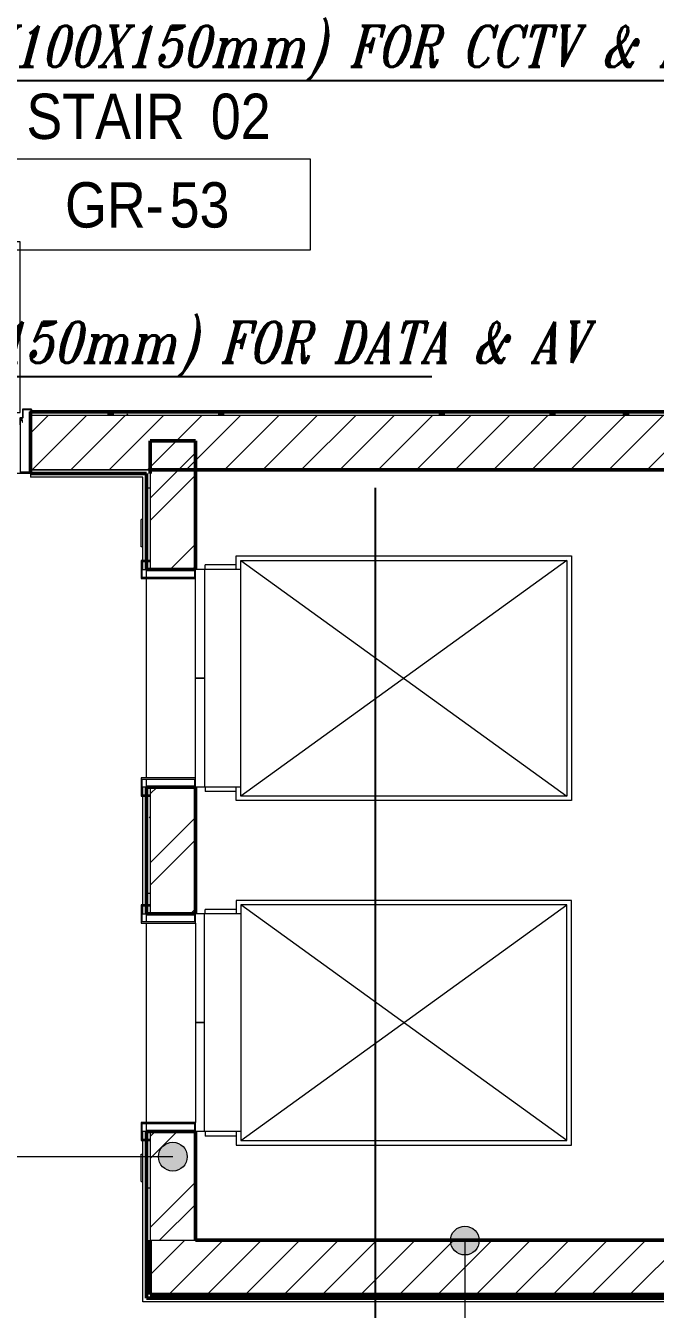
# Model space of a CAD drawing. Header units: millimetres. Extents: x -9358 to 257996, y -67499 to 9117.
# Drawn here: x 13163 to 16638, y -41919 to -34838 of the extents above; entities that cross this region are included whole.
import ezdxf
from ezdxf import colors
from ezdxf.entities.mleader import LeaderData, LeaderLine
from ezdxf.math import Vec2, Vec3

# ---------------------------------------------------------------- set-up
doc = ezdxf.new("R2010")
doc.units = ezdxf.units.MM
doc.header["$LTSCALE"] = 1000
doc.linetypes.add('Overhead', pattern=[3.96875, 2.38125, -1.5875])
for name, color, linetype, lineweight in [('A-DOOR', 8, 'Continuous', 9), ('A-DOOR-1', 8, 'Continuous', 18), ('A-DOR', 8, 'Continuous', 9), ('A-FLR-PAT', 8, 'Continuous', 18), ('A-GEN-MOD', 8, 'Continuous', 9), ('A-GEN-MOD-1', 8, 'Overhead', 9), ('A-ROM-NAM', 8, 'Continuous', 9), ('A-TYP-WAL', 8, 'Continuous', 0), ('A-WAL-CLD', 8, 'Continuous', 9), ('A-WAL-CMU', 8, 'Continuous', 50), ('A-WAL-LOW-30', 8, 'Continuous', 18), ('A-WAL-PAT-1', 8, 'Continuous', 9)]:
    doc.layers.add(name, color=color, linetype=linetype, lineweight=lineweight)
doc.layers.add('CCTVNET', color=6, linetype='Continuous')
doc.layers.add('DATANET', color=4, linetype='Continuous')
doc.styles.add('Arial_5', font='arial.ttf', dxfattribs={"width": 0.85, "height": 200})
doc.styles.add('ELEC', font='romant.shx', dxfattribs={"width": 0.8, "oblique": 15, "height": 0.18})
pattern_1 = [(45, (0, 0), (-106.066, 106.066), [])]
pattern_2 = [(0, (0, 0), (812.8, 203.2), [33.528, -576.072, 33.528, -576.072, -3251.2]), (0, (0, 0), (812.8, 203.2), [-1219.2, 33.528, -1185.672, 33.528, -576.072, -1422.4]), (0, (0, 0), (812.8, 203.2), [-3048, 33.528, -372.872, 33.528, -982.472]), (120, (304.8, 101.6), (-582.3764, 602.30545), [33.528, -576.072, 33.528, -576.072, -3251.2]), (120, (304.8, 101.6), (-582.3764, 602.30545), [-1219.2, 33.528, -1185.672, 33.528, -576.072, -1422.4]), (120, (304.8, 101.6), (-582.3764, 602.30545), [-3048, 33.528, -372.872, 33.528, -982.472]), (240, (406.4, 508), (-230.4236, -805.50545), [33.528, -576.072, 33.528, -576.072, -3251.2]), (240, (406.4, 508), (-230.4236, -805.50545), [-1219.2, 33.528, -1185.672, 33.528, -576.072, -1422.4]), (240, (406.4, 508), (-230.4236, -805.50545), [-3048, 33.528, -372.872, 33.528, -982.472])]

# ---------------------------------------------------------------- blocks, each defined once
blk = doc.blocks.new('GM_Lift Assembly_2D_Dar1 - _1300WX1800D_-1272041-01-Ground Floor Furniture Plan')
at = {"layer": 'A-GEN-MOD'}
for p, q in [((-925, 350), (-925, 2200)), ((-925, 2200), (425, 2200)), ((425, 2200), (425, 350)), ((-900, 375), (-900, 2175)), ((-900, 2175), (400, 2175)), ((400, 2175), (400, 375)), ((400, 375), (-900, 375)), ((-850, 375), (-850, 178)), ((350, 375), (350, 178)), ((-850, 350), (-925, 350)), ((-875, 350), (-875, 178)), ((425, 350), (350, 350)), ((375, 350), (375, 178)), ((-850, 178), (-875, 178)), ((-850, 175), (-850, 125)), ((-850, 175), (-251, 175)), ((-251, 175), (-251, 125)), ((-249, 175), (-249, 125)), ((-249, 175), (350, 175)), ((350, 178), (375, 178)), ((350, 175), (350, 125)), ((-800, 125), (-850, 125)), ((-850, 125), (-850, 119)), ((-850, 119), (-806, 119)), ((-806, 119), (-806, -169)), ((-251, 125), (-800, 125)), ((-800, -175), (-800, 125)), ((300, 125), (-249, 125)), ((350, 125), (300, 125)), ((300, 125), (300, -175)), ((306, -169), (306, 119)), ((306, 119), (350, 119)), ((350, 119), (350, 125)), ((-894, -125), (-900, -125)), ((-900, -125), (-900, -175)), ((-894, -169), (-894, -125)), ((400, -125), (394, -125)), ((394, -125), (394, -169)), ((400, -175), (400, -125)), ((-1125, -165), (-1125, -175)), ((-975, -175), (-1125, -175)), ((-975, -165), (-975, -175)), ((-900, -175), (-800, -175)), ((-806, -169), (-894, -169)), ((300, -175), (400, -175)), ((394, -169), (306, -169))]:
    blk.add_line(p, q, dxfattribs=at)
at = {"layer": 'A-GEN-MOD-1'}
for p, q in [((-900, 2175), (400, 375)), ((-900, 375), (400, 2175))]:
    blk.add_line(p, q, dxfattribs=at)
blk = doc.blocks.new('GM_Lift Assembly_2D_Dar1 - _1300WX1800D_-1272042-01-Ground Floor Furniture Plan')
at = {"layer": 'A-GEN-MOD'}
for p, q in [((-1125, 175), (-975, 175)), ((-1125, 175), (-1125, 165)), ((-975, 175), (-975, 165)), ((-800, 175), (-900, 175)), ((-900, 175), (-900, 125)), ((-894, 125), (-894, 169)), ((-894, 169), (-806, 169)), ((-806, 169), (-806, -119)), ((-800, -125), (-800, 175)), ((400, 175), (300, 175)), ((300, 175), (300, -125)), ((306, -119), (306, 169)), ((306, 169), (394, 169)), ((394, 169), (394, 125)), ((400, 125), (400, 175)), ((-900, 125), (-894, 125)), ((394, 125), (400, 125)), ((-806, -119), (-850, -119)), ((-850, -119), (-850, -125)), ((-850, -175), (-850, -125)), ((-850, -125), (-800, -125)), ((-251, -125), (-800, -125)), ((-251, -175), (-251, -125)), ((-249, -175), (-249, -125)), ((300, -125), (-249, -125)), ((300, -125), (350, -125)), ((350, -119), (306, -119)), ((350, -125), (350, -119)), ((350, -175), (350, -125)), ((-850, -178), (-875, -178)), ((-875, -350), (-875, -178)), ((-850, -175), (-251, -175)), ((-850, -375), (-850, -178)), ((-249, -175), (350, -175)), ((350, -178), (375, -178)), ((350, -375), (350, -178)), ((375, -350), (375, -178)), ((-850, -350), (-925, -350)), ((-925, -350), (-925, -2200)), ((425, -350), (350, -350)), ((425, -2200), (425, -350)), ((400, -375), (-900, -375)), ((-900, -375), (-900, -2175)), ((400, -2175), (400, -375)), ((-900, -2175), (400, -2175)), ((-925, -2200), (425, -2200))]:
    blk.add_line(p, q, dxfattribs=at)
at = {"layer": 'A-GEN-MOD-1'}
for p, q in [((-900, -2175), (400, -375)), ((-900, -375), (400, -2175))]:
    blk.add_line(p, q, dxfattribs=at)
blk = doc.blocks.new('NBS_AssaAbloyLtd_DrsetSym_AASDMetalFireExitDoor_Double-VisionPanelType1A - 2000 X 2200 FIRE RATED DOOR-2087192-01-Ground Floor Furniture Plan')
at = {"layer": 'A-DOOR'}
for centre, start, end in [((-942, 157), 0, 90), ((942, 157), 90, 180)]:
    blk.add_arc(centre, 940.5, start, end, dxfattribs=at)
at = {"layer": 'A-DOOR-1'}
for p, q in [((-942, 157), (-942, 1097.5)), ((-942, 1097.5), (-899, 1097.5)), ((-899, 1097.5), (-899, 157)), ((942, 1097.5), (899, 1097.5)), ((899, 1097.5), (899, 157)), ((942, 157), (942, 1097.5)), ((-1005, 172.5), (-1005, 162.5)), ((-1005, 172.5), (-1005, 162.5)), ((-1003.5, 172.5), (-1003.5, 162.5)), ((-1002.5, 175), (-957.5, 175)), ((-957.5, 175), (-1002.5, 175)), ((-957.5, 173.5), (-1002.5, 173.5)), ((-1002.5, 161.5), (-995, 161.5)), ((-995, 160), (-1002.5, 160)), ((-1000, 160), (-995, 160)), ((-995, 161.5), (-995, 160)), ((-995, 160), (-995, -160)), ((-956.5, 172.5), (-956.5, 127)), ((-955, 172.5), (-955, 127)), ((-955, 127), (-955, 172.5)), ((-899, 157), (-942, 157)), ((899, 157), (942, 157)), ((955, 172.5), (955, 127)), ((955, 172.5), (955, 127)), ((956.5, 172.5), (956.5, 127)), ((1002.5, 175), (957.5, 175)), ((1002.5, 175), (957.5, 175)), ((957.5, 173.5), (1002.5, 173.5)), ((995, 161.5), (995, 160)), ((1002.5, 161.5), (995, 161.5)), ((995, 160), (1002.5, 160)), ((995, -160), (995, 160)), ((995, 160), (1000, 160)), ((1003.5, 172.5), (1003.5, 162.5)), ((1005, 172.5), (1005, 162.5)), ((1005, 162.5), (1005, 172.5)), ((-955.2, 103), (-955.2, 112.5)), ((-953.7, 103), (-955.2, 103)), ((-942.5, 126), (-954, 126)), ((-942.5, 126), (-954, 126)), ((-942.5, 124.5), (-954, 124.5)), ((-953.7, 112.5), (-953.7, 103)), ((-952.7, 115), (-945.7, 115)), ((-945.7, 113.5), (-952.7, 113.5)), ((-944.7, -172.5), (-944.7, 112.5)), ((-943.2, 112.5), (-943.2, 88.1)), ((-943.2, 88.4), (-941.5, 98.1)), ((-941.7, 88.1), (-943.2, 88.4)), ((-943.2, 88.1), (-943.2, -172.5)), ((-943.2, -172.5), (-943.2, 88.1)), ((-943.2, 88.1), (-941.7, 88.1)), ((-940, 98), (-941.7, 88.1)), ((-941.7, 88.1), (-940, 98)), ((-941.5, 98.1), (-941.5, 123.5)), ((-940, 123.5), (-940, 98)), ((-940, 98), (-940, 123.5)), ((940, 123.5), (940, 98)), ((940, 123.5), (940, 98)), ((940, 98), (941.7, 88.1)), ((940, 98), (941.7, 88.1)), ((941.5, 98.1), (941.5, 123.5)), ((943.2, 88.4), (941.5, 98.1)), ((941.7, 88.1), (943.2, 88.4)), ((941.7, 88.1), (943.2, 88.4)), ((942.5, 126), (954, 126)), ((954, 126), (942.5, 126)), ((942.5, 124.5), (954, 124.5)), ((943.2, 112.5), (943.2, 88.1)), ((943.2, 88.4), (943.2, -172.5)), ((943.2, 88.1), (943.2, -172.5)), ((944.7, -172.5), (944.7, 112.5)), ((952.7, 115), (945.7, 115)), ((945.7, 113.5), (952.7, 113.5)), ((953.7, 112.5), (953.7, 103)), ((953.7, 103), (955.2, 103)), ((955.2, 103), (955.2, 112.5)), ((-1005, -172.5), (-1005, -162.5)), ((-1003.5, -162.5), (-1003.5, -172.5)), ((-1002.5, -160), (-995, -160)), ((-995, -161.5), (-1002.5, -161.5)), ((-1002.5, -173.5), (-945.7, -173.5)), ((-945.7, -175), (-1002.5, -175)), ((-995, -160), (-1000, -160)), ((-1000, -175), (-945.7, -175)), ((-995, -161.5), (-995, -160)), ((1002.5, -173.5), (945.7, -173.5)), ((945.7, -175), (1002.5, -175)), ((945.7, -175), (1000, -175)), ((995, -161.5), (995, -160)), ((1002.5, -160), (995, -160)), ((1000, -160), (995, -160)), ((995, -161.5), (1002.5, -161.5)), ((1003.5, -162.5), (1003.5, -172.5)), ((1005, -172.5), (1005, -162.5))]:
    blk.add_line(p, q, dxfattribs=at)
for centre, radius, start, end in [((-1002.5, 172.5), 2.5, 90, 180), ((-1002.5, 172.5), 2.5, 90, 180), ((-1002.5, 162.5), 2.5, 180, 270), ((-1002.5, 162.5), 2.5, 180, 270), ((-1002.5, 172.5), 1, 90, 180), ((-1002.5, 162.5), 1, 180, 270), ((-957.5, 172.5), 2.5, 0, 90), ((-957.5, 172.5), 2.5, 0, 90), ((-957.5, 172.5), 1, 0, 90), ((957.5, 172.5), 2.5, 90, 180), ((957.5, 172.5), 2.5, 90, 180), ((957.5, 172.5), 1, 90, 180), ((1002.5, 172.5), 2.5, 0, 90), ((1002.5, 172.5), 2.5, 0, 90), ((1002.5, 172.5), 1, 0, 90), ((1002.5, 162.5), 1, 270, 0), ((1002.5, 162.5), 2.5, 270, 0), ((1002.5, 162.5), 2.5, 270, 360), ((-954, 127), 2.5, 180, 270), ((-952.7, 112.5), 2.5, 90, 180), ((-954, 127), 0.997, 180, 270), ((-954, 127), 0.997, 180, 270), ((-952.7, 112.5), 1.01, 90, 180), ((-945.7, 112.5), 2.5, 0, 90), ((-945.7, 112.5), 0.984, 0, 90), ((-942.5, 123.5), 2.5, 0, 90), ((-942.5, 123.5), 2.5, 360, 90), ((-942.5, 123.5), 1, 0, 90), ((942.5, 123.5), 2.5, 90, 180), ((942.5, 123.5), 2.5, 90, 180), ((942.5, 123.5), 1, 90, 180), ((945.7, 112.5), 2.5, 90, 180), ((945.7, 112.5), 0.984, 90, 180), ((952.7, 112.5), 2.5, 0, 90), ((952.7, 112.5), 1.01, 0, 90), ((954, 127), 2.5, 270, 0), ((954, 127), 0.997, 270, 0), ((954, 127), 0.979, 270, 0), ((-1002.5, -162.5), 2.5, 90, 180), ((-1002.5, -172.5), 2.5, 180, 270), ((-1002.5, -162.5), 1.01, 90, 180), ((-1002.5, -172.5), 1.03, 180, 270), ((-945.7, -172.5), 0.985, 270, 0), ((-945.7, -172.5), 2.5, 270, 0), ((-945.7, -172.5), 2.5, 270, 0), ((945.7, -172.5), 2.5, 180, 270), ((945.7, -172.5), 2.5, 180, 270), ((945.7, -172.5), 0.985, 180, 270), ((1002.5, -162.5), 2.5, 0, 90), ((1002.5, -162.5), 1.01, 0, 90), ((1002.5, -172.5), 1.03, 270, 0), ((1002.5, -172.5), 2.5, 270, 0)]:
    blk.add_arc(centre, radius, start, end, dxfattribs=at)
blk = doc.blocks.new('M_Room Tag_Small - M_Room Tag_Small-919701-01-Ground Floor Furniture Plan')
at = {"layer": 'A-ROM-NAM'}
for p, q in [((9, 2.5), (-9, 2.5)), ((-9, 2.5), (-9, -2.5)), ((9, -2.5), (9, 2.5)), ((-9, -2.5), (9, -2.5))]:
    blk.add_line(p, q, dxfattribs=at)
blk = doc.blocks.new('G')
at = {"layer": 'A-WAL-PAT-1'}
h = blk.add_hatch(dxfattribs=at)
h.set_pattern_fill('FP_2', color=256, style=0, pattern_type=2)
h.set_pattern_definition(pattern_2)
h.paths.add_polyline_path([(16730, -36840), (16730, -36820), (13190, -36820), (13190, -36840), (15863.4, -36840)], flags=0)
h.paths.add_polyline_path([(10960, -36840), (11190, -36840), (11190, -36820), (10960, -36820)], flags=0)
h = blk.add_hatch(dxfattribs=at)
h.set_pattern_fill('FP_4', color=256, style=0, pattern_type=2)
h.set_pattern_definition(pattern_1)
h.paths.add_polyline_path([(16850, -37140), (16850, -36980), (16730, -36980), (16730, -36840), (13190, -36840), (13190, -37140), (16846.5, -37140)], flags=0)
h.paths.add_polyline_path([(10960, -37140), (11190, -37140), (11190, -36840), (10940, -36840), (10940, -37140), (10947.7, -37140)], flags=0)
h = blk.add_hatch(dxfattribs=at)
h.set_pattern_fill('FP_1', color=256, style=0, pattern_type=2)
h.set_pattern_definition([(45, (0, 0), (-251.4472, 251.4472), []), (45, (0, 381), (-251.4472, 251.4472), [])])
h.paths.add_polyline_path([(13850, -41390), (14100, -41390), (14100, -40790), (13850, -40790)], flags=0)
h.paths.add_polyline_path([(14100, -39590), (14100, -38890), (13850, -38890), (13850, -39590)], flags=0)
h.paths.add_polyline_path([(13850, -37690), (14100, -37690), (14100, -36980), (13850, -36980), (13850, -37213.5)], flags=0)
h = blk.add_hatch(dxfattribs=at)
h.set_pattern_fill('FP_2', color=256, style=0, pattern_type=2)
h.set_pattern_definition(pattern_2)
h.paths.add_polyline_path([(13830, -37160), (13850, -37160), (13850, -37140), (13190, -37140), (13190, -37160)], flags=0)
h.paths.add_polyline_path([(10947.7, -37160), (11190, -37160), (11190, -37140), (10940, -37140), (10940, -37160)], flags=0)
h = blk.add_hatch(dxfattribs=at)
h.set_pattern_fill('FP_2', color=256, style=0, pattern_type=2)
h.set_pattern_definition(pattern_2)
h.paths.add_polyline_path([(13850, -41710), (13850, -40790), (13830, -40790), (13830, -41710)], flags=0)
h.paths.add_polyline_path([(13830, -39590), (13850, -39590), (13850, -38890), (13830, -38890)], flags=0)
h.paths.add_polyline_path([(13850, -37690), (13850, -37160), (13830, -37160), (13830, -37690)], flags=0)
h = blk.add_hatch(dxfattribs=at)
h.set_pattern_fill('FP_4', color=256, style=0, pattern_type=2)
h.set_pattern_definition(pattern_1)
h.paths.add_polyline_path([(17150, -41690), (17150, -41390), (13850, -41390), (13850, -41690), (16846.5, -41690)], flags=0)
h = blk.add_hatch(dxfattribs=at)
h.set_pattern_fill('FP_2', color=256, style=0, pattern_type=2)
h.set_pattern_definition(pattern_2)
h.paths.add_polyline_path([(17170, -41710), (17170, -41690), (13850, -41690), (13850, -41710), (16846.5, -41710)], flags=0)
at = {"layer": 'A-FLR-PAT'}
for p, q in [((13185, -36840), (13190, -36840)), ((13190, -37160), (11190, -37160)), ((13830, -37734), (13830, -37690)), ((13830, -38840), (13830, -37740)), ((13830, -38890), (13830, -38846)), ((13830, -39634), (13830, -39590)), ((13830, -40740), (13830, -39640)), ((13830, -40790), (13830, -40746))]:
    blk.add_line(p, q, dxfattribs=at)
at = {"layer": 'A-WAL-CLD'}
for p, q in [((16730, -36840), (13190, -36840)), ((13850, -37140), (13190, -37140)), ((13190, -37140), (13850, -37140)), ((13850, -37160), (13850, -37690)), ((13850, -38890), (13850, -39590)), ((13850, -40790), (13850, -41390)), ((13850, -41390), (14100, -41390))]:
    blk.add_line(p, q, dxfattribs=at)
at = {"layer": 'A-WAL-CMU'}
for p, q in [((16730, -36820), (13190, -36820)), ((13190, -36820), (13190, -37160)), ((14100, -36980), (13850, -36980)), ((13850, -37160), (13850, -36980)), ((14100, -37690), (14100, -36980)), ((13190, -37160), (13830, -37160)), ((13830, -37160), (13830, -37690)), ((13850, -37140), (16850, -37140)), ((13830, -37690), (14100, -37690)), ((14100, -38890), (13830, -38890)), ((13830, -38890), (13830, -39590)), ((14100, -39590), (14100, -38890)), ((13830, -39590), (14100, -39590)), ((14100, -40790), (13830, -40790)), ((13830, -40790), (13830, -41710)), ((14100, -41390), (14100, -40790)), ((13850, -41390), (13850, -41690)), ((16850, -41390), (14100, -41390)), ((13850, -41690), (17170, -41690)), ((13830, -41710), (17406.3, -41710))]:
    blk.add_line(p, q, dxfattribs=at)
at = {"layer": 'A-WAL-LOW-30'}
for p, q in [((13190, -37160), (13190, -37180)), ((13810, -37180), (13190, -37180)), ((13810, -37640), (13810, -37180)), ((13810, -37690), (13810, -37646)), ((13810, -37690), (13830, -37690)), ((13810, -38934), (13810, -38890)), ((13830, -38890), (13810, -38890)), ((13810, -39540), (13810, -38940)), ((13810, -39590), (13810, -39546)), ((13810, -39590), (13830, -39590)), ((13810, -40834), (13810, -40790)), ((13830, -40790), (13810, -40790)), ((13810, -41730), (13810, -40840)), ((17406.3, -41730), (13810, -41730))]:
    blk.add_line(p, q, dxfattribs=at)
at = {"layer": 'A-DOR'}
blk.add_blockref('NBS_AssaAbloyLtd_DrsetSym_AASDMetalFireExitDoor_Double-VisionPanelType1A - 2000 X 2200 FIRE RATED DOOR-2087192-01-Ground Floor Furniture Plan', (12190, -36980), dxfattribs=at)
at = {"layer": 'A-GEN-MOD'}
for name, p, rotation in [('GM_Lift Assembly_2D_Dar1 - _1300WX1800D_-1272041-01-Ground Floor Furniture Plan', (13975, -38540), 269.9999999999999), ('GM_Lift Assembly_2D_Dar1 - _1300WX1800D_-1272042-01-Ground Floor Furniture Plan', (13975, -39940), 89.99999999999991)]:
    blk.add_blockref(name, p, dxfattribs=dict(at, rotation=rotation))
at = {"layer": 'A-ROM-NAM', "xscale": 99.99999999999991, "yscale": 99.99999999999991, "zscale": 99.99999999999991}
blk.add_blockref('M_Room Tag_Small - M_Room Tag_Small-919701-01-Ground Floor Furniture Plan', (13834.8, -35676.8), dxfattribs=at)
at = {"layer": 'A-ROM-NAM', "char_height": 250, "attachment_point": 1, "style": 'Arial_5'}
for s, insert, width in [('STAIR ', (13166.7, -35065.1), 1233.797), ('02', (14184.7, -35065.1), 418.481), ('GR-', (13380, -35553.6), 699.873), ('53', (13957.5, -35553.6), 418.481)]:
    blk.add_mtext(s, dxfattribs=dict(at, insert=insert, width=width))

msp = doc.modelspace()

# ---------------------------------------------------------------- block references
msp.add_blockref('G', (0, -148.1))

# ---------------------------------------------------------------- next in the draw order: hatches: boundary and pattern name
at = {"layer": 'A-TYP-WAL'}
h = msp.add_hatch(color=256, dxfattribs=at)
edge = h.paths.add_edge_path(flags=0)
edge.add_arc((13975, -41077), 79.4, 0, 360)
h = msp.add_hatch(color=256, dxfattribs=at)
edge = h.paths.add_edge_path(flags=0)
edge.add_arc((15587.2, -41540), 79.4, 0, 360)

# ---------------------------------------------------------------- next in the draw order: linework, layer by layer
for p, q in [((13975, -41077), (12917.1, -41077)), ((15587.2, -41540), (15587.2, -42810))]:
    msp.add_line(p, q, dxfattribs=at)
for centre in [(13975, -41077), (15587.2, -41540)]:
    msp.add_circle(centre, 79.4, dxfattribs=at)
at = {"layer": 'DATANET', "color": 3}
msp.add_lwpolyline([(16337, -50560.6), (15092.8, -50560.6), (15092.8, -37386.9)], dxfattribs=at)

# ---------------------------------------------------------------- next in the draw order: leaders
at = {"layer": 'CCTVNET', "color": 3}
ml = msp.add_multileader_mtext('Standard', dxfattribs=at)
ml.set_content('{\\C6;CABLE TRUNK (200X100X150mm) FOR CCTV & ACCESS CONTROL}', color=2, style='ELEC')
ml.set_leader_properties(color=6)
ml.build(insert=Vec2(0, 0))
ml.multileader.update_dxf_attribs({"text_left_attachment_type": 6, "text_right_attachment_type": 6, "dogleg_length": 1703.1, "arrow_head_size": 151.4})
ctx = ml.context
ctx.base_point, ctx.char_height, ctx.arrow_head_size, ctx.landing_gap_size, ctx.plane_origin = Vec3(10418.6, -35141.1), 227.107, 151.4, 22.7, Vec3(-2585.3, -72483)
ctx.left_attachment, ctx.right_attachment = 6, 6
notes = []
notes.append((ctx, [(0, (1, 1, 0), (10241, -35141.1), (1, 0), 177.6, [(0, [(8710.3, -34716.6)], 0, [])])]))
ctx.mtext.insert, ctx.mtext.width, ctx.mtext.line_spacing_factor, ctx.mtext.flow_direction = Vec3(10441.3, -34838.3), 213786.42, 2, 5
at = {"layer": 'DATANET', "color": 3}
ml = msp.add_multileader_mtext('Standard', dxfattribs=at)
ml.set_content('{\\C4;CABLE TRUNK (300X100X150mm) FOR DATA & AV}', color=2, style='ELEC')
ml.set_leader_properties(color=4)
ml.build(insert=Vec2(0, 0))
ml.multileader.update_dxf_attribs({"text_left_attachment_type": 6, "text_right_attachment_type": 6, "dogleg_length": 1703.1, "arrow_head_size": 151.4})
ctx = ml.context
ctx.base_point, ctx.char_height, ctx.arrow_head_size, ctx.landing_gap_size, ctx.plane_origin = Vec3(9708.1, -36774.1), 227.107, 151.4, 22.7, Vec3(-2939.1, -73042.5)
ctx.left_attachment, ctx.right_attachment = 6, 6
notes.append((ctx, [(0, (1, 1, 0), (9530.6, -36774.1), (1, 0), 177.6, [(0, [(8512.9, -37285.1)], 0, [])])]))
ctx.mtext.insert, ctx.mtext.width, ctx.mtext.line_spacing_factor, ctx.mtext.flow_direction = Vec3(9730.9, -36471.3), 213786.42, 2, 5
for ctx, leaders in notes:
    for number, flags, end, landing, length, lines in leaders:
        leader = LeaderData()
        leader.index, (leader.has_last_leader_line, leader.has_dogleg_vector, leader.attachment_direction) = number, flags
        leader.last_leader_point, leader.dogleg_vector, leader.dogleg_length = Vec3(end), Vec3(landing), length
        for number, points, colour, breaks in lines:
            line = LeaderLine()
            line.index, line.vertices, line.color, line.breaks = number, Vec3.list(points), colors.encode_raw_color(colour), breaks
            leader.lines.append(line)
        ctx.leaders.append(leader)

doc.saveas('drawing.dxf')
